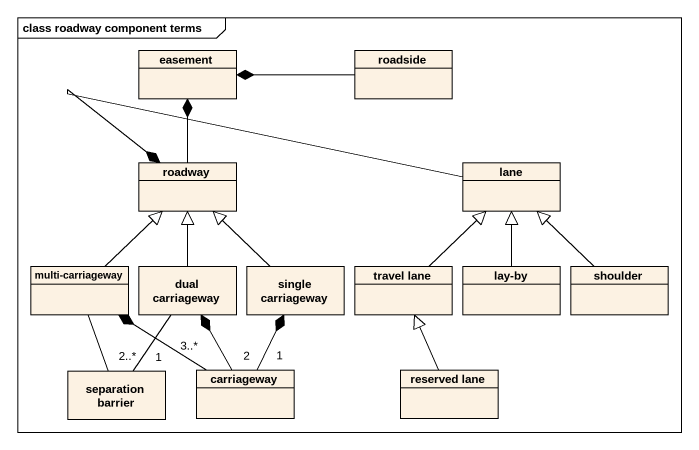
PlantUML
@startuml
mainframe class roadway component terms
hide circle
hide empty members
class easement
class roadside
class roadway
class lane
class "multi-carriageway" as multi_carriageway
class "dual carriageway" as dual_carriageway
class "single carriageway" as single_carriageway
class "travel lane" as travel_lane
class "lay-by" as lay_by
class shoulder
class "separation barrier" as separation_barrier
class carriageway
class "reserved lane" as reserved_lane
roadside -left-* easement
roadway -up-* easement
lane -left-* roadway
multi_carriageway -up-|> roadway
multi_carriageway -- "2..*" separation_barrier
dual_carriageway -up-|> roadway
dual_carriageway -- "1" separation_barrier
single_carriageway -up-|> roadway
travel_lane -up-|> lane
lay_by -up-|> lane
shoulder -up-|> lane
carriageway "3..*" -up-* multi_carriageway
carriageway "2" -up-* dual_carriageway
carriageway "1" -up-* single_carriageway
reserved_lane -up-|> travel_lane
@enduml
